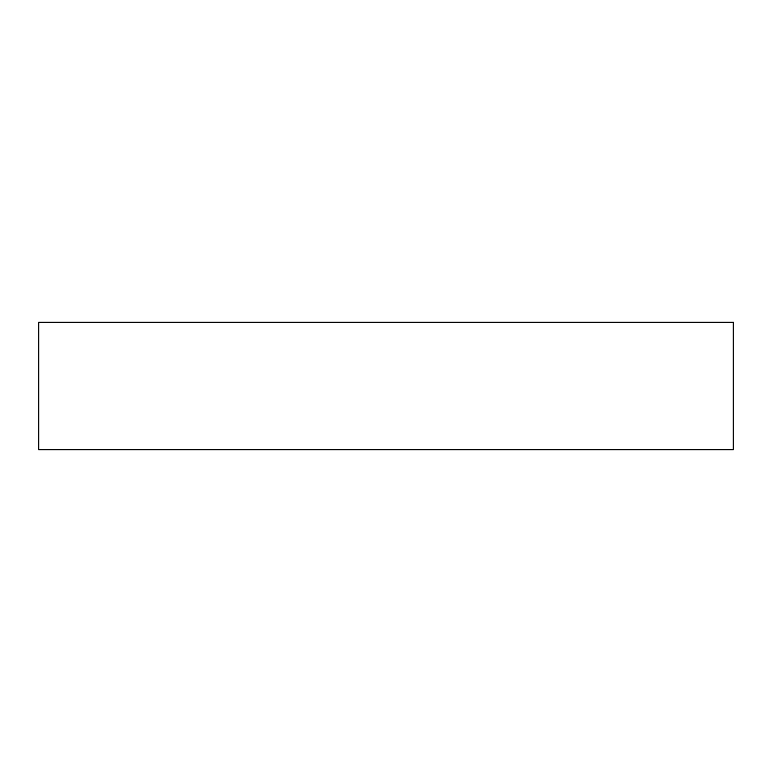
<?xml version="1.0" encoding="UTF-8"?>
<svg xmlns="http://www.w3.org/2000/svg" width="772" height="772" viewBox="0 0 772 772"><rect width="100%" height="100%" fill="white"/><g stroke="black" fill="none" stroke-linecap="round" stroke-linejoin="round"><path stroke-width="1.16" d="M733.4 322.416L38.6 322.416L38.6 449.584L733.4 449.584L733.4 322.416"/></g></svg>
